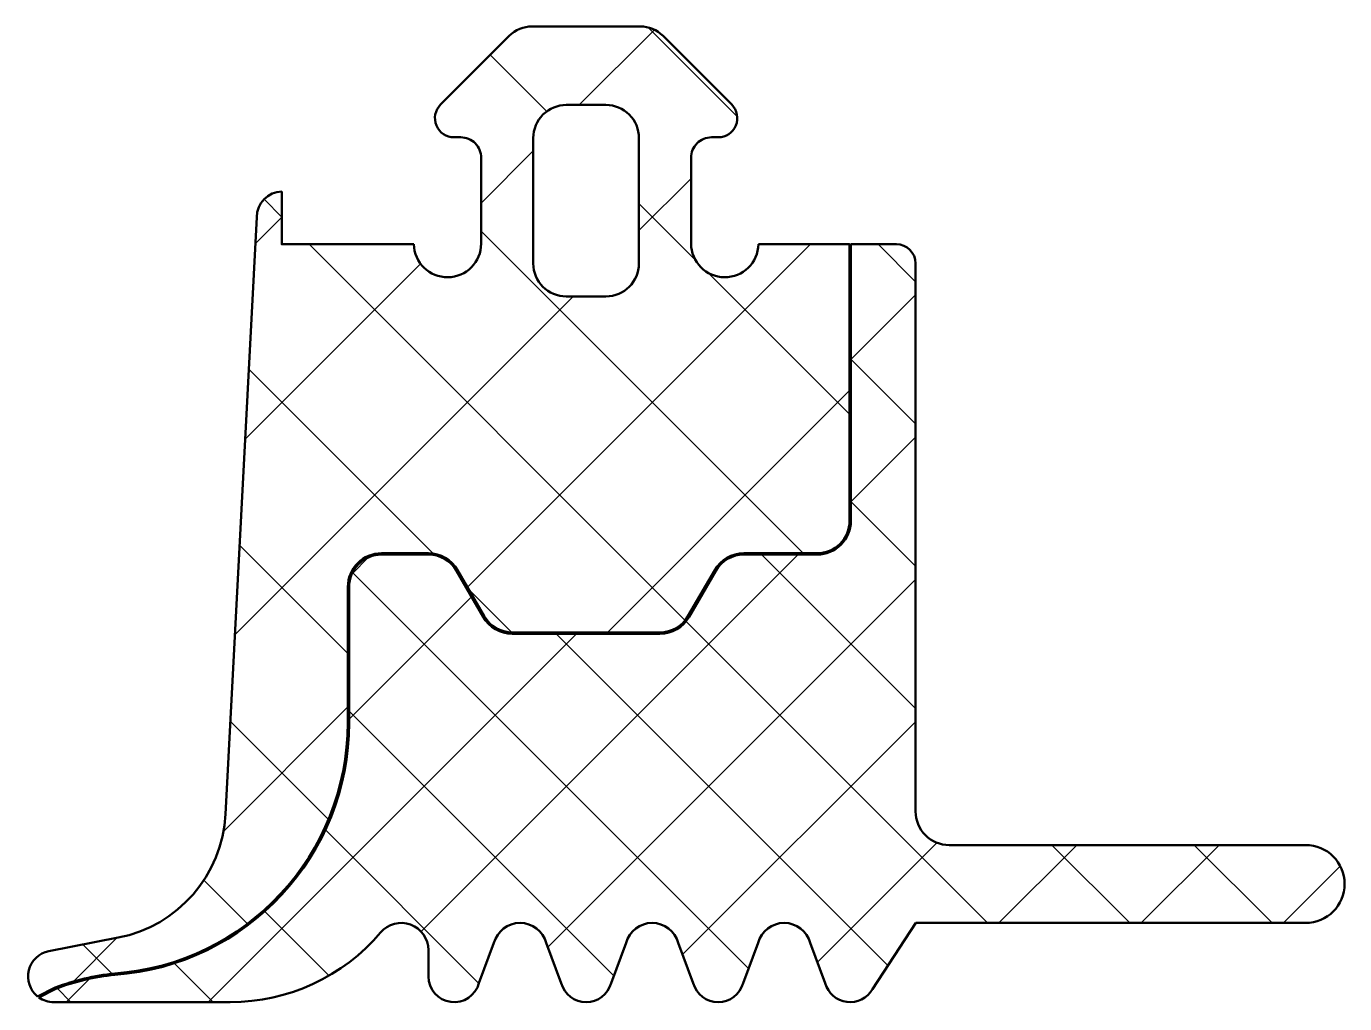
# Model space of a CAD drawing. Extents: x -3.9 to 16.1, y -11.9 to 2.9.
import ezdxf

# ---------------------------------------------------------------- set-up
doc = ezdxf.new("R2010")
doc.units = 0
for name, color, linetype, lineweight in [('0S-Alu contour', 7, 'Continuous', 50), ('0S-EPDM contour', 22, 'Continuous', 50), ('0S-EPDM hatch', 25, 'Continuous', 25), ('0S-PT contour', 91, 'Continuous', 50), ('0S-PT hatch', 103, 'Continuous', 25)]:
    doc.layers.add(name, color=color, linetype=linetype, lineweight=lineweight)

# ---------------------------------------------------------------- blocks, each defined once
blk = doc.blocks.new('284335__8640B176_11E5_4AE0_ABAA_A16740D789A5_')
at = {"layer": '0S-EPDM hatch'}
h = blk.add_hatch(dxfattribs=at)
h.set_pattern_fill('ANSI37', color=256, scale=0.625, angle=90, style=0)
h.set_pattern_definition([(135, (0, 0), (-1.403165018917055, -1.403165018917055), []), (225, (0, 0), (1.403165018917055, -1.403165018917055), [])])
edge = h.paths.add_edge_path()
edge.add_arc((6.609954265388171, 1.499992003846034), 0.2900040038461642, 269.999999999933, 405.0019259591247)
edge.add_line((6.815011169881438, 1.705062694502805), (5.774765369459819, 2.746314777966119))
edge.add_arc((5.428115582841877, 2.399999999999994), 0.4899999999999904, 44.97230077649692, 90)
edge.add_line((5.428115582841877, 2.889999999999984), (3.792067141974665, 2.889999999999986))
edge.add_arc((3.792067141974665, 2.399999999999988), 0.4899999999999976, 90, 135.0201621044238)
edge.add_line((3.445462915214441, 2.746360375897614), (2.404900555648886, 1.705065420900752))
edge.add_arc((2.60998413106913, 1.500004179886296), 0.2900161813994868, 135.0031200374527, 269.9942360737747)
edge.add_line((2.609954955589102, 1.209987999954329), (2.709978999999999, 1.209987999999986))
edge.add_ellipse((2.709979, 0.8999879999999864), major_axis=(-0.31, 0), ratio=1, start_angle=180, end_angle=270.00000000000017, ccw=False)
edge.add_line((3.019979, 0.8999879999999864), (3.019979, -0.3999880000000153))
edge.add_ellipse((2.509978999880162, -0.3999880000000186), major_axis=(-0.5100000001198377, 0), ratio=1, start_angle=1.1235249089431818, end_angle=180, ccw=False)
edge.add_line((2.000077049492119, -0.4099880556351026), (-2.2888183282e-06, -0.4099992932465492))
edge.add_line((-2.2888183282e-06, -0.4099992932465492), (-2.2888183262e-06, 0.389907756930475))
edge.add_arc((0.0099983009152507, 3.38819322839e-05), 0.3900021156367288, 91.46936227632872, 180.037587866353)
edge.add_line((-0.3800037307973119, -0.0002219719276865), (-0.8540137852759423, -9.044872450488162))
edge.add_ellipse((-2.861259150033974, -8.939677176557314), major_axis=(-2.009999999999997, 0), ratio=1, start_angle=101.00249643210151, end_angle=176.9999999462644, ccw=False)
edge.add_line((-2.477647101109866, -10.91273110281484), (-3.529193689532588, -11.11717860217393))
edge.add_arc((-3.454706902718696, -11.4999994140834), 0.3900000710780534, 101.0106658593562, 231.0880740848222)
edge.add_line((-3.699675710087054, -11.80346331450223), (-3.432202961320085, -11.66920286442733))
edge.add_ellipse((-2.196222926206425, -14.87868543328056), major_axis=(-3.439247738528337, 0), ratio=1, start_angle=275.59901409994643, end_angle=291.0618243689974, ccw=False)
edge.add_arc((-2.807226015844978, -7.658672891213013), 3.80715077251977, 274.1490178562226, 360.002159931742)
edge.add_line((0.9999247539695579, -7.65852936954583), (1.000280110223877, -5.599961433571249))
edge.add_ellipse((1.510279247033904, -5.599962296615856), major_axis=(-0.5099991368107579, 0), ratio=1, start_angle=269.9998902046858, end_angle=359.99990303747165, ccw=False)
edge.add_line((1.510280224340015, -5.089963159806035), (2.221604509112622, -5.089963319177702))
edge.add_ellipse((2.22160439484751, -5.599963319177736), major_axis=(-0.5100000000000473, 0), ratio=1, start_angle=210.0000000000013, end_angle=269.9999871629242, ccw=False)
edge.add_line((2.663277350777609, -5.344963319177702), (3.067422327207185, -6.044962951977661))
edge.add_arc((3.491774775061537, -5.799962951977747), 0.4899999999999377, 209.9999999999927, 269.9999871629169)
edge.add_line((3.491774665277348, -6.289962951977672), (5.728785808874986, -6.289963453178605))
edge.add_arc((5.728785918659177, -5.79996345317868), 0.4899999999999371, 269.9999871629168, 330.000000000001)
edge.add_line((6.153138366513502, -6.044963453178641), (6.557283014337526, -5.344964389540369))
edge.add_ellipse((6.998955970267719, -5.599964389540432), major_axis=(-0.5100000000001429, 0), ratio=1, start_angle=269.9999871629177, end_angle=330.00000000000114, ccw=False)
edge.add_line((6.998956084532888, -5.089964389540302), (8.11029948757941, -5.089964638536077))
edge.add_arc((8.110299597363595, -4.599964638536071), 0.4900000000000188, 269.9999871629174, 360.0001852255974)
edge.add_line((8.600299597361053, -4.59996305446577), (8.600028234689052, -0.4099670541892282))
edge.add_line((8.600028234689052, -0.4099670541892282), (7.219862471691673, -0.4099670541892312))
edge.add_ellipse((6.709960000011687, -0.3999936185342871), major_axis=(-0.5100000000432572, 0), ratio=1, start_angle=0, end_angle=178.8794662771974, ccw=False)
edge.add_line((6.199959999968429, -0.3999936185342874), (6.199959999999999, 0.8999880000075146))
edge.add_ellipse((6.50996, 0.8999879999999865), major_axis=(-0.3100000000000005, 0), ratio=1, start_angle=269.99999999993287, end_angle=360, ccw=False)
edge.add_line((6.509960000000363, 1.209987999999987), (6.609954265387832, 1.209987999999869))
edge = h.paths.add_edge_path()
edge.add_ellipse((4.909982815130775, -0.7000218151307888), major_axis=(-0.4999901849655623, 0), ratio=1, start_angle=90.00000000919943, end_angle=180, ccw=False)
edge.add_line((4.909982815211053, -1.200012000096351), (4.309956184869225, -1.200012000096351))
edge.add_ellipse((4.309956184869225, -0.7000218151307879), major_axis=(-0.499990184965564, 0), ratio=1, start_angle=0, end_angle=90, ccw=False)
edge.add_line((3.809965999903661, -0.7000218151054364), (3.809966, 1.199987999989591))
edge.add_ellipse((4.3099473625852, 1.200006637414785), major_axis=(-0.4999813629325667, 0), ratio=1, start_angle=-90.00213577019508, end_angle=0.0021357712187182187, ccw=False)
edge.add_line((4.309966000001462, 1.699987999999986), (4.909973000007472, 1.699987999999986))
edge.add_ellipse((4.909991637414799, 1.200006637414786), major_axis=(-0.499981362932566, 0), ratio=1, start_angle=179.9978642299759, end_angle=270.00213576917133, ccw=False)
edge.add_line((5.409972999999999, 1.199988000000049), (5.409973000096337, -0.7000218151307886))
at = {"layer": '0S-Alu contour', "color": 7}
for points in [[(4.309966000001462, 1.699987999999986), (4.909973000007472, 1.699987999999986)], [(3.809965999903661, -0.7000218151054364), (3.809966, 1.199987999989591)], [(5.409972999999999, 1.199988000000049), (5.409973000096337, -0.7000218151307888)], [(4.909982815211053, -1.200012000096351), (4.309956184869225, -1.200012000096351)]]:
    blk.add_lwpolyline(points, dxfattribs=at)
at = {"layer": '0S-Alu contour', "color": 7, "extrusion": (0, 0, -1)}
for centre, radius, start, end in [((-4.3099473625852, 1.200006637414785), 0.4999813629325667, 359.9978642287813, 90.00213577019517), ((-4.909991637414799, 1.200006637414786), 0.499981362932566, 89.99786423082868, 180.0021357700242), ((-4.309956184869225, -0.7000218151307879), 0.4999901849655641, 270, 0), ((-4.909982815130775, -0.7000218151307888), 0.4999901849655624, 180, 269.9999999908006)]:
    blk.add_arc(centre, radius, start, end, dxfattribs=at)
at = {"layer": '0S-EPDM contour', "color": 7}
for points in [[(5.428115582841877, 2.889999999999984), (3.792067141974665, 2.889999999999986)], [(3.445462915214441, 2.746360375897614), (2.404900555648886, 1.705065420900752)], [(6.815011169881438, 1.705062694502805), (5.774765369459819, 2.746314777966119)], [(2.609954955589102, 1.209987999954329), (2.709978999999999, 1.209987999999986)], [(6.509960000000363, 1.209987999999987), (6.609954265387832, 1.209987999999869)], [(3.019979, 0.8999879999999864), (3.019979, -0.3999880000000153)], [(6.199959999968429, -0.3999936185342874), (6.199959999999999, 0.8999880000075146)], [(2.000077049492119, -0.4099880556351026), (-2.2888183282e-06, -0.4099992932465492), (-2.2888183262e-06, 0.389907756930475)], [(-0.3800037307973119, -0.0002219719276865), (-0.8540137852759423, -9.044872450488162)], [(8.600299597361053, -4.59996305446577), (8.600028234689052, -0.4099670541892282), (7.219862471691673, -0.4099670541892312)], [(1.510280224340015, -5.089963159806035), (2.221604509112622, -5.089963319177702)], [(6.998956084532888, -5.089964389540302), (8.11029948757941, -5.089964638536077)], [(2.663277350777609, -5.344963319177702), (3.067422327207185, -6.044962951977661)], [(6.153138366513502, -6.044963453178641), (6.557283014337526, -5.344964389540369)], [(0.9999247539695579, -7.65852936954583), (1.000280110223877, -5.599961433571249)], [(3.491774665277348, -6.289962951977672), (5.728785808874986, -6.289963453178605)], [(-2.477647101109866, -10.91273110281484), (-3.529193689532588, -11.11717860217393)], [(-3.699675710087054, -11.80346331450223), (-3.432202961320085, -11.66920286442733)]]:
    blk.add_lwpolyline(points, dxfattribs=at)
for centre, radius, start, end in [((3.792067141974665, 2.399999999999988), 0.4899999999999976, 90, 135.0201621044238), ((5.428115582841877, 2.399999999999994), 0.4899999999999904, 44.97230077649692, 90), ((2.60998413106913, 1.500004179886296), 0.2900161813994868, 135.0031200374527, 269.9942360737747), ((6.609954265388171, 1.499992003846034), 0.2900040038461642, 269.999999999933, 45.00192595912478), ((0.0099983009152507, 3.38819322839e-05), 0.3900021156367288, 91.46936227632872, 180.037587866353), ((8.110299597363595, -4.599964638536071), 0.4900000000000188, 269.9999871629174, 0.0001852255973321), ((3.491774775061537, -5.799962951977747), 0.4899999999999377, 209.9999999999927, 269.9999871629169), ((5.728785918659177, -5.79996345317868), 0.4899999999999371, 269.9999871629168, 330.000000000001), ((-2.807226015844978, -7.658672891213013), 3.80715077251977, 274.1490178562226, 0.0021599317420228), ((-3.454706902718696, -11.4999994140834), 0.3900000710780534, 101.0106658593562, 231.0880740848222)]:
    blk.add_arc(centre, radius, start, end, dxfattribs=at)
at = {"layer": '0S-EPDM contour', "color": 7, "extrusion": (0, 0, -1)}
for centre, radius, start, end in [((-2.709979, 0.8999879999999864), 0.31, 89.99999999999984, 180), ((-6.50996, 0.8999879999999865), 0.3100000000000005, 0, 90.00000000006715), ((-2.509978999880162, -0.3999880000000186), 0.5100000001198377, 180, 358.8764750910568), ((-6.709960000011687, -0.3999936185342871), 0.5100000000432572, 181.1205337228027, 0), ((-1.510279247033904, -5.599962296615856), 0.5099991368107579, 9.69625283533e-05, 90.00010979531419), ((-2.22160439484751, -5.599963319177736), 0.5100000000000473, 90.00001283707581, 149.9999999999987), ((-6.998955970267719, -5.599964389540432), 0.5100000000001429, 29.99999999999888, 90.00001283708232), ((2.861259150033974, -8.939677176557314), 2.009999999999997, 183.0000000537357, 258.9975035678985), ((2.196222926206425, -14.87868543328056), 3.439247738528337, 68.93817563100258, 84.4009859000536)]:
    blk.add_arc(centre, radius, start, end, dxfattribs=at)
blk = doc.blocks.new('284335__C9C90E87_565E_46C1_B321_CFC496A8232D_')
at = {"layer": '0S-PT hatch'}
h = blk.add_hatch(dxfattribs=at)
h.set_pattern_fill('ANSI37', color=256, scale=0.48, angle=90, style=0)
h.set_pattern_definition([(135, (0, 0), (-1.077630734528298, -1.077630734528298), []), (225, (0, 0), (1.077630734528298, -1.077630734528298), [])])
edge = h.paths.add_edge_path()
edge.add_line((8.005901137432199, -10.99341305106929), (8.233163868533817, -11.60047443548543))
edge.add_arc((8.609998551053806, -11.50000196642127), 0.3899988397287743, 194.9290352762859, 330.0407001436978)
edge.add_line((8.947885886612855, -11.69476141666335), (9.604862982528, -10.68957503315757))
edge.add_line((9.604862982528, -10.68957503315757), (15.5102523421999, -10.68957503315757))
edge.add_arc((15.51025234229279, -10.09957655903648), 0.589998474121094, 269.9999999909792, 449.9996762043079)
edge.add_line((15.51025567655171, -9.50957808492481), (10.11029780020779, -9.509547566046027))
edge.add_ellipse((10.11003604040025, -8.999804222507372), major_axis=(-0.5097434107471766, 0), ratio=1, start_angle=-0.02880819830721748, end_angle=90.02942212211332, ccw=False)
edge.add_line((9.600292694086107, -8.999547924595579), (9.599996185262423, -0.6999566938769171))
edge.add_arc((9.309996185302907, -0.6999670543338155), 0.2900000001445833, 0.0020469325996465, 90)
edge.add_line((9.309996185302907, -0.4099670541892319), (8.620028234731, -0.40996705418923))
edge.add_line((8.620028234731, -0.40996705418923), (8.62029959736095, -4.599962989809839))
edge.add_ellipse((8.110299597363596, -4.59996463853607), major_axis=(-0.5100000000000181, 0), ratio=1, start_angle=89.99998716291748, end_angle=180.0001852295327, ccw=False)
edge.add_line((8.110299483098425, -5.109964638536075), (6.998956080051902, -5.109964389540303))
edge.add_arc((6.998955970267719, -5.599964389540436), 0.4900000000001448, 89.9999871629176, 150.0000000000007)
edge.add_line((6.574603522413215, -5.354964389540369), (6.170458874589192, -6.054963453178638))
edge.add_ellipse((5.728785918659176, -5.799963453178677), major_axis=(-0.509999999999939, 0), ratio=1, start_angle=89.99998716291691, end_angle=150.0000000000012, ccw=False)
edge.add_line((5.728785804393999, -6.309963453178603), (3.491774660796361, -6.309962951977672))
edge.add_ellipse((3.491774775061539, -5.799962951977746), major_axis=(-0.509999999999939, 0), ratio=1, start_angle=29.99999999999278, end_angle=89.99998716291668, ccw=False)
edge.add_line((3.050101819131496, -6.054962951977659), (2.645956842701956, -5.354963319177766))
edge.add_arc((2.221604394847507, -5.599963319177735), 0.4900000000000486, 29.99999999999254, 89.99998716292394)
edge.add_line((2.221604504631637, -5.109963319177699), (1.510280219859029, -5.109963159806035))
edge.add_arc((1.510280973115904, -5.599964022996231), 0.490000863190775, 90.00008807829347, 180.0001009151782)
edge.add_line((1.020280109925889, -5.599964886035793), (1.019924753955347, -7.658528615576142))
edge.add_ellipse((-2.80722601584498, -7.658672891213004), major_axis=(-3.827150772519772, 0), ratio=1, start_angle=94.15281725544071, end_angle=180.0021599319108, ccw=False)
edge.add_arc((-2.196222926206443, -14.87868543328039), 3.41924773852816, 95.6032432757374, 111.0454778771638)
edge.add_line((-3.424105068211195, -11.68751628345837), (-3.681958821608857, -11.81694838876354))
edge.add_arc((-3.454706149218472, -11.49999960132037), 0.3900003986796277, 234.359430022483, 270.0819252425873)
edge.add_line((-3.454148501401212, -11.88999960131932), (-0.782287818760687, -11.89000000080609))
edge.add_arc((-0.7822873717110821, -8.900027982179097), 2.98997201862703, 269.999991433346, 319.6800643560017)
edge.add_ellipse((1.809998729244871, -11.09999759636127), major_axis=(-0.41000055957626, 0), ratio=1, start_angle=179.999883301291, end_angle=319.68006435600125, ccw=False)
edge.add_line((2.21999928882028, -11.09999843144086), (2.219998474118813, -11.49999944270752))
edge.add_arc((2.60999769894411, -11.50000023702759), 0.3899992248261055, 179.999883304414, 345.0707198924288)
edge.add_line((2.986832324228741, -11.60047441555897), (3.21409504787061, -10.9934130510693))
edge.add_ellipse((3.609998092651405, -11.09999882204885), major_axis=(-0.4099996920023351, 0), ratio=1, start_angle=195.0680144755974, end_angle=344.93198552440305, ccw=False)
edge.add_line((4.0059011374322, -10.99341305106929), (4.233163865916785, -11.60047442849485))
edge.add_arc((4.609998092651392, -11.50000147617352), 0.38999852382648, 194.9291211270947, 345.0708788729061)
edge.add_line((4.986832319386, -11.60047442849484), (5.21409504787061, -10.99341305106929))
edge.add_ellipse((5.609998092651405, -11.09999882204885), major_axis=(-0.4099996920023352, 0), ratio=1, start_angle=195.0680144755972, end_angle=344.9319855244026, ccw=False)
edge.add_line((6.005901137432201, -10.9934130510693), (6.233163865916812, -11.60047442849484))
edge.add_arc((6.609998092651406, -11.50000147617352), 0.389998523826467, 194.9291211270947, 345.0708788729051)
edge.add_line((6.986832319386, -11.60047442849484), (7.214095047870612, -10.99341305106929))
edge.add_ellipse((7.609998092651406, -11.09999882204886), major_axis=(-0.4099996920023372, 0), ratio=1, start_angle=195.0680144755994, end_angle=344.9319855244011, ccw=False)
at = {"layer": '0S-PT contour', "color": 7}
for points in [[(9.309996185302907, -0.4099670541892319), (8.620028234731, -0.40996705418923), (8.62029959736095, -4.599962989809839)], [(9.600292694086107, -8.999547924595579), (9.599996185262423, -0.6999566938769175)], [(2.221604504631637, -5.109963319177699), (1.510280219859029, -5.109963159806035)], [(8.110299483098425, -5.109964638536075), (6.998956080051902, -5.109964389540303)], [(3.050101819131496, -6.054962951977659), (2.645956842701956, -5.354963319177766)], [(6.574603522413215, -5.354964389540369), (6.170458874589192, -6.054963453178638)], [(1.020280109925889, -5.599964886035793), (1.019924753955347, -7.658528615576142)], [(5.728785804393999, -6.309963453178603), (3.491774660796361, -6.309962951977672)], [(15.51025567655171, -9.50957808492481), (10.11029780020779, -9.509547566046027)], [(8.947885886612855, -11.69476141666335), (9.604862982528, -10.68957503315757), (15.5102523421999, -10.68957503315757)], [(2.21999928882028, -11.09999843144086), (2.219998474118813, -11.49999944270752)], [(2.986832324228741, -11.60047441555897), (3.21409504787061, -10.9934130510693)], [(4.0059011374322, -10.99341305106929), (4.233163865916785, -11.60047442849485)], [(4.986832319386, -11.60047442849484), (5.21409504787061, -10.99341305106929)], [(6.005901137432201, -10.9934130510693), (6.233163865916812, -11.60047442849484)], [(6.986832319386, -11.60047442849484), (7.214095047870612, -10.99341305106929)], [(8.005901137432199, -10.99341305106929), (8.233163868533817, -11.60047443548543)], [(-3.424105068211195, -11.68751628345837), (-3.681958821608857, -11.81694838876354)], [(-3.454148501401212, -11.88999960131932), (-0.7822878187606872, -11.89000000080609)]]:
    blk.add_lwpolyline(points, dxfattribs=at)
for centre, radius, start, end in [((9.309996185302907, -0.6999670543338155), 0.2900000001445833, 0.0020469325996465, 90), ((1.510280973115904, -5.599964022996231), 0.490000863190775, 90.00008807829347, 180.0001009151782), ((2.221604394847507, -5.599963319177735), 0.4900000000000486, 29.99999999999254, 89.99998716292394), ((6.998955970267719, -5.599964389540436), 0.4900000000001448, 89.9999871629176, 150.0000000000007), ((15.51025234229279, -10.09957655903648), 0.589998474121094, 269.9999999909792, 89.99967620430792), ((-0.7822873717110821, -8.900027982179097), 2.98997201862703, 269.999991433346, 319.6800643560017), ((-2.196222926206443, -14.87868543328039), 3.41924773852816, 95.6032432757374, 111.0454778771638), ((2.60999769894411, -11.50000023702759), 0.3899992248261055, 179.999883304414, 345.0707198924288), ((4.609998092651392, -11.50000147617352), 0.38999852382648, 194.9291211270947, 345.0708788729061), ((6.609998092651406, -11.50000147617352), 0.389998523826467, 194.9291211270947, 345.0708788729051), ((8.609998551053806, -11.50000196642127), 0.3899988397287743, 194.9290352762859, 330.0407001436978), ((-3.454706149218472, -11.49999960132037), 0.3900003986796277, 234.359430022483, 270.0819252425873)]:
    blk.add_arc(centre, radius, start, end, dxfattribs=at)
at = {"layer": '0S-PT contour', "color": 7, "extrusion": (0, 0, -1)}
for centre, radius, start, end in [((-8.110299597363596, -4.59996463853607), 0.5100000000000181, 179.9998147704673, 270.0000128370825), ((-3.491774775061539, -5.799962951977746), 0.509999999999939, 270.0000128370833, 330.0000000000072), ((-5.728785918659176, -5.799963453178677), 0.509999999999939, 209.9999999999989, 270.0000128370831), ((2.80722601584498, -7.658672891213004), 3.827150772519773, 179.9978400680892, 265.8471827445593), ((-10.11003604040025, -8.999804222507372), 0.5097434107471766, 269.9705778778867, 0.0288081983071265), ((-1.809998729244871, -11.09999759636127), 0.4100005595762601, 40.31993564399873, 180.0001166987091), ((-3.609998092651405, -11.09999882204885), 0.4099996920023351, 15.06801447559694, 164.9319855244026), ((-5.609998092651405, -11.09999882204885), 0.4099996920023352, 15.06801447559743, 164.9319855244028), ((-7.609998092651406, -11.09999882204886), 0.4099996920023372, 15.06801447559892, 164.9319855244006)]:
    blk.add_arc(centre, radius, start, end, dxfattribs=at)
blk = doc.blocks.new('284335__A2602211_B2BE_48A9_A238_08E4429F3052_')
at = {"layer": '0S-EPDM contour', "color": 7}
blk.add_blockref('284335__8640B176_11E5_4AE0_ABAA_A16740D789A5_', (0, 0), dxfattribs=at)
at = {"layer": '0S-PT contour', "color": 7}
blk.add_blockref('284335__C9C90E87_565E_46C1_B321_CFC496A8232D_', (0, 0), dxfattribs=at)

msp = doc.modelspace()

# ---------------------------------------------------------------- block references
at = {"layer": '0S-Alu contour', "color": 7}
msp.add_blockref('284335__A2602211_B2BE_48A9_A238_08E4429F3052_', (0, 0), dxfattribs=at)

doc.saveas('drawing.dxf')
